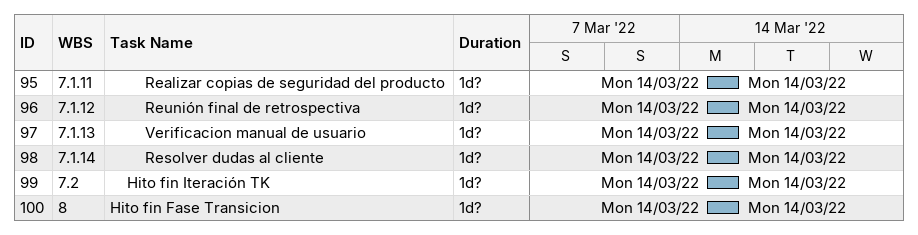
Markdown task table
| ID | WBS | Task | Duration | Start | Finish |
|---|---|---|---|---|---|
| 95 | 7.1.11 | Realizar copias de seguridad del producto | 1d? | 2022-03-14 | 2022-03-14 |
| 96 | 7.1.12 | Reunión final de retrospectiva | 1d? | 2022-03-14 | 2022-03-14 |
| 97 | 7.1.13 | Verificacion manual de usuario | 1d? | 2022-03-14 | 2022-03-14 |
| 98 | 7.1.14 | Resolver dudas al cliente | 1d? | 2022-03-14 | 2022-03-14 |
| 99 | 7.2 | Hito fin Iteración TK | 1d? | 2022-03-14 | 2022-03-14 |
| 100 | 8 | Hito fin Fase Transicion | 1d? | 2022-03-14 | 2022-03-14 |
